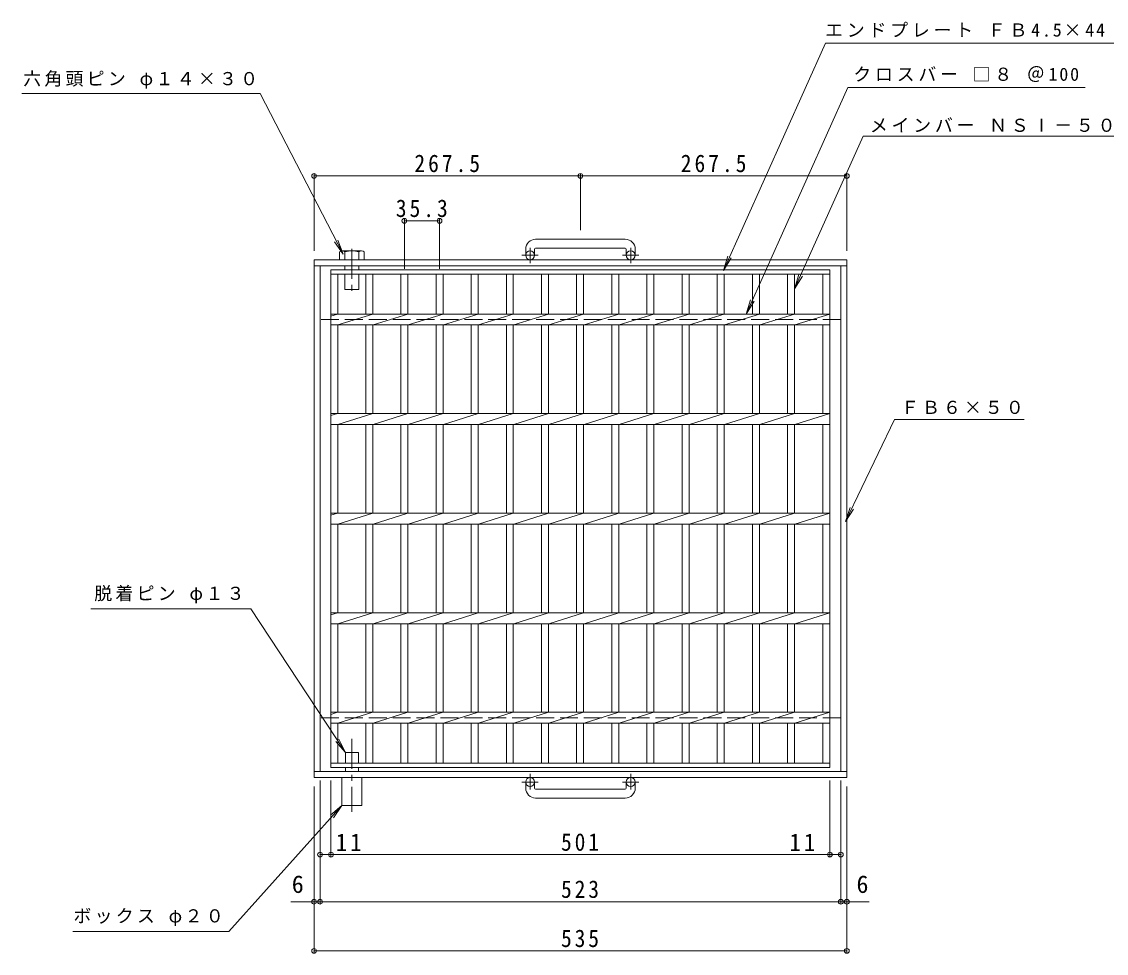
# Model space of a CAD drawing. Units: millimetres, scale not verified. Extents: x -971 to 876, y -823 to 802.
# Drawn here: x -971 to 118, y -133 to 802 of the extents above; entities that cross this region are included whole.
import ezdxf
from ezdxf.enums import TextEntityAlignment as Align

# ---------------------------------------------------------------- set-up
doc = ezdxf.new("R2010")
doc.units = ezdxf.units.MM
doc.header["$LTSCALE"] = 6
doc.header["$PDMODE"] = 32
doc.header["$PDSIZE"] = 4.8
doc.linetypes.add('CHAIN1', pattern=[8, 5, -1, 1, -1])
doc.linetypes.add('DASHED3', pattern=[4, 3, -1])
for name, color, linetype, lineweight in [('A-1_ピット', 2, 'Continuous', 9), ('A-2_蓋', 3, 'Continuous', 9), ('A-4_寸法', 7, 'Continuous', 9), ('A-5_仕様文', 7, 'Continuous', 9), ('A-9_ｸｯｼｮﾝ材', 4, 'Continuous', 9)]:
    doc.layers.add(name, color=color, linetype=linetype, lineweight=lineweight)
doc.styles.add('ＭＳ ゴシック', font='')
doc.styles.get('ＭＳ ゴシック').set_extended_font_data('MS Gothic')

msp = doc.modelspace()

# ---------------------------------------------------------------- linework, layer by layer
at = {"layer": 'A-1_ピット'}
for p, q in [((-365.12, 583.751), (-455.12, 583.751)), ((-465.12, 573.751), (-465.12, 567.651)), ((-456.12, 573.751), (-456.12, 567.651)), ((-455.12, 574.751), (-365.12, 574.751)), ((-364.12, 573.751), (-364.12, 567.651)), ((-355.12, 573.751), (-355.12, 567.651)), ((-142.62, 563.151), (-677.62, 563.151)), ((-142.62, 557.151), (-677.62, 557.151)), ((-671.62, 49.151), (-671.62, 557.151)), ((-148.62, 49.151), (-148.62, 557.151)), ((-142.62, 43.151), (-142.62, 563.151)), ((-142.62, 49.151), (-677.62, 49.151)), ((-465.12, 32.55), (-465.12, 38.651)), ((-456.12, 32.55), (-456.12, 38.651)), ((-364.12, 32.55), (-364.12, 38.651)), ((-355.12, 32.55), (-355.12, 38.651)), ((-455.12, 31.551), (-365.12, 31.551)), ((-365.12, 22.551), (-455.12, 22.551))]:
    msp.add_line(p, q, dxfattribs=at)
at = {"layer": 'A-1_ピット', "linetype": 'CHAIN1'}
for p, q in [((-452.457, 567.651), (-468.864, 567.651)), ((-460.62, 559.544), (-460.62, 575.141)), ((-351.457, 567.651), (-367.864, 567.651)), ((-359.62, 559.544), (-359.62, 575.141)), ((-460.62, 46.758), (-460.62, 31.161)), ((-359.62, 46.758), (-359.62, 31.161)), ((-452.457, 38.651), (-468.864, 38.651)), ((-351.457, 38.651), (-367.864, 38.651))]:
    msp.add_line(p, q, dxfattribs=at)
at = {"layer": 'A-1_ピット', "linetype": 'DASHED3'}
for p, q in [((-148.62, 503.151), (-671.62, 503.151)), ((-148.62, 103.151), (-671.62, 103.151))]:
    msp.add_line(p, q, dxfattribs=at)
at = {"layer": 'A-1_ピット'}
msp.add_lwpolyline([(-142.62, 43.151), (-677.62, 43.151), (-677.62, 563.151)], dxfattribs=at)
for centre in [(-460.62, 567.651), (-359.62, 567.651), (-460.62, 38.651), (-359.62, 38.651)]:
    msp.add_circle(centre, 4.5, dxfattribs=at)
for centre, radius, start, end in [((-455.12, 573.751), 10, 90, 180), ((-365.12, 573.751), 10, 0, 90), ((-455.12, 573.751), 1, 90, 180), ((-365.12, 573.751), 1, 0, 90), ((-455.12, 32.55), 10, 180, 270), ((-455.12, 32.55), 1, 180, 270), ((-365.12, 32.55), 10, 270, 0), ((-365.12, 32.55), 1, 270, 0)]:
    msp.add_arc(centre, radius, start, end, dxfattribs=at)
at = {"layer": 'A-2_蓋'}
for p, q in [((-660.62, 553.151), (-159.62, 553.151)), ((-660.62, 53.151), (-660.62, 553.151)), ((-660.62, 548.651), (-159.62, 548.651)), ((-653.619, 508.651), (-653.619, 548.651)), ((-625.719, 548.651), (-625.719, 508.651)), ((-618.719, 548.651), (-618.719, 508.651)), ((-590.419, 548.651), (-590.419, 508.651)), ((-583.419, 548.651), (-583.419, 508.651)), ((-555.119, 548.651), (-555.119, 508.651)), ((-548.119, 548.651), (-548.119, 508.651)), ((-519.819, 548.651), (-519.819, 508.651)), ((-512.819, 548.651), (-512.819, 508.651)), ((-484.519, 548.651), (-484.519, 508.651)), ((-477.519, 548.651), (-477.519, 508.651)), ((-449.219, 548.651), (-449.219, 508.651)), ((-442.219, 548.651), (-442.219, 508.651)), ((-413.919, 548.651), (-413.919, 508.651)), ((-406.919, 548.651), (-406.919, 508.651)), ((-378.62, 548.651), (-378.62, 508.651)), ((-371.62, 548.651), (-371.62, 508.651)), ((-343.32, 548.651), (-343.32, 508.651)), ((-336.32, 548.651), (-336.32, 508.651)), ((-308.02, 548.651), (-308.02, 508.651)), ((-301.02, 548.651), (-301.02, 508.651)), ((-272.721, 548.651), (-272.721, 508.651)), ((-265.721, 548.651), (-265.721, 508.651)), ((-237.421, 548.651), (-237.421, 508.651)), ((-230.421, 548.651), (-230.421, 508.651)), ((-202.121, 548.651), (-202.121, 508.651)), ((-195.121, 548.651), (-195.121, 508.651)), ((-166.62, 548.651), (-166.62, 508.651)), ((-159.62, 553.151), (-159.62, 53.151)), ((-660.62, 508.651), (-159.62, 508.651)), ((-660.62, 506.571), (-654.019, 508.651)), ((-653.619, 497.652), (-618.719, 508.651)), ((-618.319, 497.652), (-583.419, 508.651)), ((-583.019, 497.652), (-548.119, 508.651)), ((-547.719, 497.652), (-512.819, 508.651)), ((-512.419, 497.652), (-477.519, 508.651)), ((-477.119, 497.652), (-442.219, 508.651)), ((-441.819, 497.652), (-406.919, 508.651)), ((-406.519, 497.652), (-371.62, 508.651)), ((-371.22, 497.652), (-336.32, 508.651)), ((-335.92, 497.652), (-301.02, 508.651)), ((-300.62, 497.652), (-265.721, 508.651)), ((-265.321, 497.652), (-230.421, 508.651)), ((-230.021, 497.652), (-195.121, 508.651)), ((-194.721, 497.652), (-159.822, 508.651)), ((-660.62, 497.652), (-159.62, 497.652)), ((-653.619, 408.651), (-653.619, 497.652)), ((-625.719, 497.652), (-625.719, 408.651)), ((-618.719, 497.652), (-618.719, 408.651)), ((-590.419, 497.652), (-590.419, 408.651)), ((-583.419, 497.652), (-583.419, 408.651)), ((-555.119, 497.652), (-555.119, 408.651)), ((-548.119, 497.652), (-548.119, 408.651)), ((-519.819, 497.652), (-519.819, 408.651)), ((-512.819, 497.652), (-512.819, 408.651)), ((-484.519, 497.652), (-484.519, 408.651)), ((-477.519, 497.652), (-477.519, 408.651)), ((-449.219, 497.652), (-449.219, 408.651)), ((-442.219, 497.652), (-442.219, 408.651)), ((-413.919, 497.652), (-413.919, 408.651)), ((-406.919, 497.652), (-406.919, 408.651)), ((-378.62, 497.652), (-378.62, 408.651)), ((-371.62, 497.652), (-371.62, 408.651)), ((-343.32, 497.652), (-343.32, 408.651)), ((-336.32, 497.652), (-336.32, 408.651)), ((-308.02, 497.652), (-308.02, 408.651)), ((-301.02, 497.652), (-301.02, 408.651)), ((-272.721, 497.652), (-272.721, 408.651)), ((-265.721, 497.652), (-265.721, 408.651)), ((-237.421, 497.652), (-237.421, 408.651)), ((-230.421, 497.652), (-230.421, 408.651)), ((-202.121, 497.652), (-202.121, 408.651)), ((-195.121, 497.652), (-195.121, 408.651)), ((-166.62, 497.652), (-166.62, 408.651)), ((-660.62, 408.651), (-159.62, 408.651)), ((-660.62, 406.571), (-654.019, 408.651)), ((-653.619, 397.651), (-618.719, 408.651)), ((-618.319, 397.651), (-583.419, 408.651)), ((-583.019, 397.651), (-548.119, 408.651)), ((-547.719, 397.651), (-512.819, 408.651)), ((-512.419, 397.651), (-477.519, 408.651)), ((-477.119, 397.651), (-442.219, 408.651)), ((-441.819, 397.651), (-406.919, 408.651)), ((-406.519, 397.651), (-371.62, 408.651)), ((-371.22, 397.651), (-336.32, 408.651)), ((-335.92, 397.651), (-301.02, 408.651)), ((-300.62, 397.651), (-265.721, 408.651)), ((-265.321, 397.651), (-230.421, 408.651)), ((-230.021, 397.651), (-195.121, 408.651)), ((-194.721, 397.651), (-159.822, 408.651)), ((-660.62, 397.651), (-159.62, 397.651)), ((-653.619, 308.651), (-653.619, 397.651)), ((-625.719, 397.651), (-625.719, 308.651)), ((-618.719, 397.651), (-618.719, 308.651)), ((-590.419, 397.651), (-590.419, 308.651)), ((-583.419, 397.651), (-583.419, 308.651)), ((-555.119, 397.651), (-555.119, 308.651)), ((-548.119, 397.651), (-548.119, 308.651)), ((-519.819, 397.651), (-519.819, 308.651)), ((-512.819, 397.651), (-512.819, 308.651)), ((-484.519, 397.651), (-484.519, 308.651)), ((-477.519, 397.651), (-477.519, 308.651)), ((-449.219, 397.651), (-449.219, 308.651)), ((-442.219, 397.651), (-442.219, 308.651)), ((-413.919, 397.651), (-413.919, 308.651)), ((-406.919, 397.651), (-406.919, 308.651)), ((-378.62, 397.651), (-378.62, 308.651)), ((-371.62, 397.651), (-371.62, 308.651)), ((-343.32, 397.651), (-343.32, 308.651)), ((-336.32, 397.651), (-336.32, 308.651)), ((-308.02, 397.651), (-308.02, 308.651)), ((-301.02, 397.651), (-301.02, 308.651)), ((-272.721, 397.651), (-272.721, 308.651)), ((-265.721, 397.651), (-265.721, 308.651)), ((-237.421, 397.651), (-237.421, 308.651)), ((-230.421, 397.651), (-230.421, 308.651)), ((-202.121, 397.651), (-202.121, 308.651)), ((-195.121, 397.651), (-195.121, 308.651)), ((-166.62, 397.651), (-166.62, 308.651)), ((-660.62, 308.651), (-159.62, 308.651)), ((-660.62, 306.571), (-654.019, 308.651)), ((-653.619, 297.651), (-618.719, 308.651)), ((-618.319, 297.651), (-583.419, 308.651)), ((-583.019, 297.651), (-548.119, 308.651)), ((-547.719, 297.651), (-512.819, 308.651)), ((-512.419, 297.651), (-477.519, 308.651)), ((-477.119, 297.651), (-442.219, 308.651)), ((-441.819, 297.651), (-406.919, 308.651)), ((-406.519, 297.651), (-371.62, 308.651)), ((-371.22, 297.651), (-336.32, 308.651)), ((-335.92, 297.651), (-301.02, 308.651)), ((-300.62, 297.651), (-265.721, 308.651)), ((-265.321, 297.651), (-230.421, 308.651)), ((-230.021, 297.651), (-195.121, 308.651)), ((-194.721, 297.651), (-159.822, 308.651)), ((-660.62, 297.651), (-159.62, 297.651)), ((-653.619, 208.651), (-653.619, 297.651)), ((-625.719, 297.651), (-625.719, 208.651)), ((-618.719, 297.651), (-618.719, 208.651)), ((-590.419, 297.651), (-590.419, 208.651)), ((-583.419, 297.651), (-583.419, 208.651)), ((-555.119, 297.651), (-555.119, 208.651)), ((-548.119, 297.651), (-548.119, 208.651)), ((-519.819, 297.651), (-519.819, 208.651)), ((-512.819, 297.651), (-512.819, 208.651)), ((-484.519, 297.651), (-484.519, 208.651)), ((-477.519, 297.651), (-477.519, 208.651)), ((-449.219, 297.651), (-449.219, 208.651)), ((-442.219, 297.651), (-442.219, 208.651)), ((-413.919, 297.651), (-413.919, 208.651)), ((-406.919, 297.651), (-406.919, 208.651)), ((-378.62, 297.651), (-378.62, 208.651)), ((-371.62, 297.651), (-371.62, 208.651)), ((-343.32, 297.651), (-343.32, 208.651)), ((-336.32, 297.651), (-336.32, 208.651)), ((-308.02, 297.651), (-308.02, 208.651)), ((-301.02, 297.651), (-301.02, 208.651)), ((-272.721, 297.651), (-272.721, 208.651)), ((-265.721, 297.651), (-265.721, 208.651)), ((-237.421, 297.651), (-237.421, 208.651)), ((-230.421, 297.651), (-230.421, 208.651)), ((-202.121, 297.651), (-202.121, 208.651)), ((-195.121, 297.651), (-195.121, 208.651)), ((-166.62, 297.651), (-166.62, 208.651)), ((-660.62, 208.651), (-159.62, 208.651)), ((-660.62, 206.571), (-654.019, 208.651)), ((-653.619, 197.651), (-618.719, 208.651)), ((-618.319, 197.651), (-583.419, 208.651)), ((-583.019, 197.651), (-548.119, 208.651)), ((-547.719, 197.651), (-512.819, 208.651)), ((-512.419, 197.651), (-477.519, 208.651)), ((-477.119, 197.651), (-442.219, 208.651)), ((-441.819, 197.651), (-406.919, 208.651)), ((-406.519, 197.651), (-371.62, 208.651)), ((-371.22, 197.651), (-336.32, 208.651)), ((-335.92, 197.651), (-301.02, 208.651)), ((-300.62, 197.651), (-265.721, 208.651)), ((-265.321, 197.651), (-230.421, 208.651)), ((-230.021, 197.651), (-195.121, 208.651)), ((-194.721, 197.651), (-159.822, 208.651)), ((-660.62, 197.651), (-159.62, 197.651)), ((-653.619, 108.651), (-653.619, 197.651)), ((-625.719, 197.651), (-625.719, 108.651)), ((-618.719, 197.651), (-618.719, 108.651)), ((-590.419, 197.651), (-590.419, 108.651)), ((-583.419, 197.651), (-583.419, 108.651)), ((-555.119, 197.651), (-555.119, 108.651)), ((-548.119, 197.651), (-548.119, 108.651)), ((-519.819, 197.651), (-519.819, 108.651)), ((-512.819, 197.651), (-512.819, 108.651)), ((-484.519, 197.651), (-484.519, 108.651)), ((-477.519, 197.651), (-477.519, 108.651)), ((-449.219, 197.651), (-449.219, 108.651)), ((-442.219, 197.651), (-442.219, 108.651)), ((-413.919, 197.651), (-413.919, 108.651)), ((-406.919, 197.651), (-406.919, 108.651)), ((-378.62, 197.651), (-378.62, 108.651)), ((-371.62, 197.651), (-371.62, 108.651)), ((-343.32, 197.651), (-343.32, 108.651)), ((-336.32, 197.651), (-336.32, 108.651)), ((-308.02, 197.651), (-308.02, 108.651)), ((-301.02, 197.651), (-301.02, 108.651)), ((-272.721, 197.651), (-272.721, 108.651)), ((-265.721, 197.651), (-265.721, 108.651)), ((-237.421, 197.651), (-237.421, 108.651)), ((-230.421, 197.651), (-230.421, 108.651)), ((-202.121, 197.651), (-202.121, 108.651)), ((-195.121, 197.651), (-195.121, 108.651)), ((-166.62, 197.651), (-166.62, 108.651)), ((-660.62, 108.651), (-159.62, 108.651)), ((-660.62, 106.571), (-654.019, 108.651)), ((-653.619, 97.651), (-618.719, 108.651)), ((-618.319, 97.651), (-583.419, 108.651)), ((-583.019, 97.651), (-548.119, 108.651)), ((-547.719, 97.651), (-512.819, 108.651)), ((-512.419, 97.651), (-477.519, 108.651)), ((-477.119, 97.651), (-442.219, 108.651)), ((-441.819, 97.651), (-406.919, 108.651)), ((-406.519, 97.651), (-371.62, 108.651)), ((-371.22, 97.651), (-336.32, 108.651)), ((-335.92, 97.651), (-301.02, 108.651)), ((-300.62, 97.651), (-265.721, 108.651)), ((-265.321, 97.651), (-230.421, 108.651)), ((-230.021, 97.651), (-195.121, 108.651)), ((-194.721, 97.651), (-159.822, 108.651)), ((-660.62, 97.651), (-159.62, 97.651)), ((-653.619, 57.651), (-653.619, 97.651)), ((-625.719, 97.651), (-625.719, 57.651)), ((-618.719, 97.651), (-618.719, 57.651)), ((-590.419, 97.651), (-590.419, 57.651)), ((-583.419, 97.651), (-583.419, 57.651)), ((-555.119, 97.651), (-555.119, 57.651)), ((-548.119, 97.651), (-548.119, 57.651)), ((-519.819, 97.651), (-519.819, 57.651)), ((-512.819, 97.651), (-512.819, 57.651)), ((-484.519, 97.651), (-484.519, 57.651)), ((-477.519, 97.651), (-477.519, 57.651)), ((-449.219, 97.651), (-449.219, 57.651)), ((-442.219, 97.651), (-442.219, 57.651)), ((-413.919, 97.651), (-413.919, 57.651)), ((-406.919, 97.651), (-406.919, 57.651)), ((-378.62, 97.651), (-378.62, 57.651)), ((-371.62, 97.651), (-371.62, 57.651)), ((-343.32, 97.651), (-343.32, 57.651)), ((-336.32, 97.651), (-336.32, 57.651)), ((-308.02, 97.651), (-308.02, 57.651)), ((-301.02, 97.651), (-301.02, 57.651)), ((-272.721, 97.651), (-272.721, 57.651)), ((-265.721, 97.651), (-265.721, 57.651)), ((-237.421, 97.651), (-237.421, 57.651)), ((-230.421, 97.651), (-230.421, 57.651)), ((-202.121, 97.651), (-202.121, 57.651)), ((-195.121, 97.651), (-195.121, 57.651)), ((-166.62, 97.651), (-166.62, 57.651)), ((-159.62, 57.651), (-660.62, 57.651)), ((-159.62, 53.151), (-660.62, 53.151))]:
    msp.add_line(p, q, dxfattribs=at)
at = {"layer": 'A-4_寸法'}
for p, q in [((-677.62, 572.151), (-677.62, 649.1)), ((-677.62, 647.3), (-410.12, 647.3)), ((-410.12, 592.751), (-410.12, 649.1)), ((-410.12, 647.3), (-142.62, 647.3)), ((-142.62, 572.151), (-142.62, 649.1)), ((-586.919, 553.971), (-586.919, 603.987)), ((-586.919, 602.187), (-551.619, 602.187)), ((-551.619, 553.971), (-551.619, 603.987)), ((-677.62, 34.151), (-677.62, -132.761)), ((-671.62, 40.151), (-671.62, -83.398)), ((-660.62, 40.151), (-660.62, -36.069)), ((-159.62, 40.151), (-159.62, -36.069)), ((-148.62, 40.151), (-148.62, -83.398)), ((-142.62, 34.151), (-142.62, -132.761)), ((-148.62, -43.269), (-148.62, -36.069)), ((-700.855, -81.598), (-671.62, -81.598)), ((-671.62, -81.598), (-148.62, -81.598)), ((-148.62, -81.598), (-120.214, -81.598)), ((-142.62, -90.599), (-142.62, -83.398)), ((-677.62, -130.961), (-142.62, -130.961))]:
    msp.add_line(p, q, dxfattribs=at)
msp.add_lwpolyline([(-671.62, -34.269), (-660.62, -34.269), (-159.62, -34.269), (-148.62, -34.269)], dxfattribs=at)
for p in [(-677.62, 647.3), (-410.12, 647.3), (-142.62, 647.3), (-586.919, 602.187), (-551.619, 602.187), (-671.62, -34.269), (-660.62, -34.269), (-159.62, -34.269), (-148.62, -34.269), (-677.62, -81.598), (-671.62, -81.598), (-148.62, -81.598), (-142.62, -81.598), (-677.62, -130.961), (-142.62, -130.961)]:
    msp.add_point(p, dxfattribs=at)
at = {"layer": 'A-5_仕様文'}
for p, q in [((-164.065, 780.767), (-266.257, 553.151)), ((-164.065, 780.767), (125.469, 780.767)), ((-731.7, 730.003), (-971.227, 730.003)), ((-731.7, 730.003), (-648.505, 568.808)), ((-141.476, 736.26), (-243.665, 508.651)), ((-141.476, 736.26), (96.704, 736.26)), ((-126.348, 687.175), (191.872, 687.175)), ((-648.505, 568.808), (-657.065, 581.125)), ((-648.505, 568.808), (-653.586, 582.921)), ((-266.486, 552.387), (-262.181, 566.756)), ((-266.486, 552.387), (-258.609, 565.152)), ((-195.121, 533.993), (-187.244, 546.758)), ((-243.665, 508.651), (-239.36, 523.02)), ((-243.665, 508.651), (-235.788, 521.416)), ((-94.607, 402.868), (35.492, 402.868)), ((-144.085, 300.24), (-135.863, 312.786)), ((-741.032, 212.495), (-901.792, 212.495)), ((-646.12, 68.151), (-652.655, 81.653)), ((-763.247, -111.619), (-649.62, 15.151)), ((-649.62, 15.151), (-661.004, 5.384)), ((-649.62, 15.151), (-658.088, 2.77)), ((-919.715, -111.619), (-763.247, -111.619))]:
    msp.add_line(p, q, dxfattribs=at)
for points in [[(-126.348, 687.175), (-195.121, 533.993), (-190.816, 548.362)], [(-94.607, 402.868), (-144.085, 300.24), (-139.39, 314.487)], [(-741.032, 212.495), (-646.12, 68.151), (-655.927, 79.501)]]:
    msp.add_lwpolyline(points, dxfattribs=at)
at = {"layer": 'A-9_ｸｯｼｮﾝ材'}
for p, q in [((-649.339, 572.112), (-629.9, 572.112)), ((-646.62, 563.151), (-646.62, 571.071)), ((-632.62, 563.151), (-632.62, 571.071)), ((-627.181, 571.071), (-627.181, 563.151)), ((-646.62, 557.151), (-646.62, 553.151)), ((-632.62, 557.151), (-632.62, 553.151)), ((-646.62, 548.651), (-646.62, 533.151)), ((-632.62, 548.651), (-632.62, 533.151)), ((-646.62, 533.151), (-632.62, 533.151)), ((-646.12, 68.151), (-633.12, 68.151)), ((-646.12, 68.151), (-646.12, 57.651)), ((-633.12, 68.151), (-633.12, 57.651)), ((-646.12, 53.151), (-646.12, 49.151)), ((-633.12, 53.151), (-633.12, 49.151)), ((-629.62, 43.151), (-629.62, 15.151))]:
    msp.add_line(p, q, dxfattribs=at)
at = {"layer": 'A-9_ｸｯｼｮﾝ材', "linetype": 'CHAIN1'}
for p, q in [((-639.62, 574.046), (-639.62, 527.69)), ((-639.62, 81.855), (-639.62, 8.659))]:
    msp.add_line(p, q, dxfattribs=at)
at = {"layer": 'A-9_ｸｯｼｮﾝ材'}
for points in [[(-652.059, 571.071), (-652.059, 563.151), (-627.181, 563.151)], [(-649.62, 43.151), (-649.62, 15.151), (-629.62, 15.151)]]:
    msp.add_lwpolyline(points, dxfattribs=at)
for centre, radius, start, end in [((-649.339, 568.038), 4.074, 48.12389, 131.8763), ((-639.62, 548.045), 24.066, 73.09029, 106.90971), ((-629.9, 568.038), 4.074, 48.1237, 131.87611)]:
    msp.add_arc(centre, radius, start, end, dxfattribs=at)

# ---------------------------------------------------------------- texts
at = {"layer": 'A-4_寸法', "color": 2, "style": 'ＭＳ ゴシック'}
for p in [(-699.993, -77.998), (-132.888, -77.998)]:
    msp.add_text('6', height=17.6, dxfattribs=at).set_placement(p, align=Align.BOTTOM_LEFT)
at = {"layer": 'A-4_寸法', "color": 2, "char_height": 17.6, "attachment_point": 7, "style": 'ＭＳ ゴシック'}
for s, insert in [('\\T1.28;\\W0.9;267.5', (-576.87, 650.9)), ('\\T1.28;\\W0.9;267.5', (-309.37, 650.9)), ('\\T1.28;\\W0.9;35.3', (-595.519, 605.787)), ('\\T1.27;\\W0.95;11', (-655.79, -30.669)), ('\\T1.27;\\W0.9;501', (-429.62, -30.669)), ('\\T1.27;\\W0.95;11', (-200.177, -30.669)), ('\\T1.27;\\W0.9;523', (-429.62, -77.998)), ('\\T1.27;\\W0.9;535', (-429.62, -127.361))]:
    msp.add_mtext(s, dxfattribs=dict(at, insert=insert))
at = {"layer": 'A-5_仕様文', "char_height": 13.2, "attachment_point": 7, "style": 'ＭＳ ゴシック'}
for s, insert in [('\\T1.21;エンドプレート\\~ＦＢ4.5×44', (-164.473, 786.464)), ('\\T1.18;六角頭ピン\\~φ１４×３０', (-969.687, 734.846)), ('\\T1.21;クロスバー\\~□８\\~＠100', (-136.11, 741.578)), ('\\T1.21;メインバー\\~ＮＳⅠ－５０\\~＠35.3', (-119.524, 690.354)), ('\\T1.17;ＦＢ６×５０', (-88.206, 408.084)), ('\\T1.18;脱着ピン\\~φ１３', (-898.352, 217.94)), ('\\T1.18;ボックス\\~φ２０', (-919.269, -105.95))]:
    msp.add_mtext(s, dxfattribs=dict(at, insert=insert))

doc.saveas('drawing.dxf')
